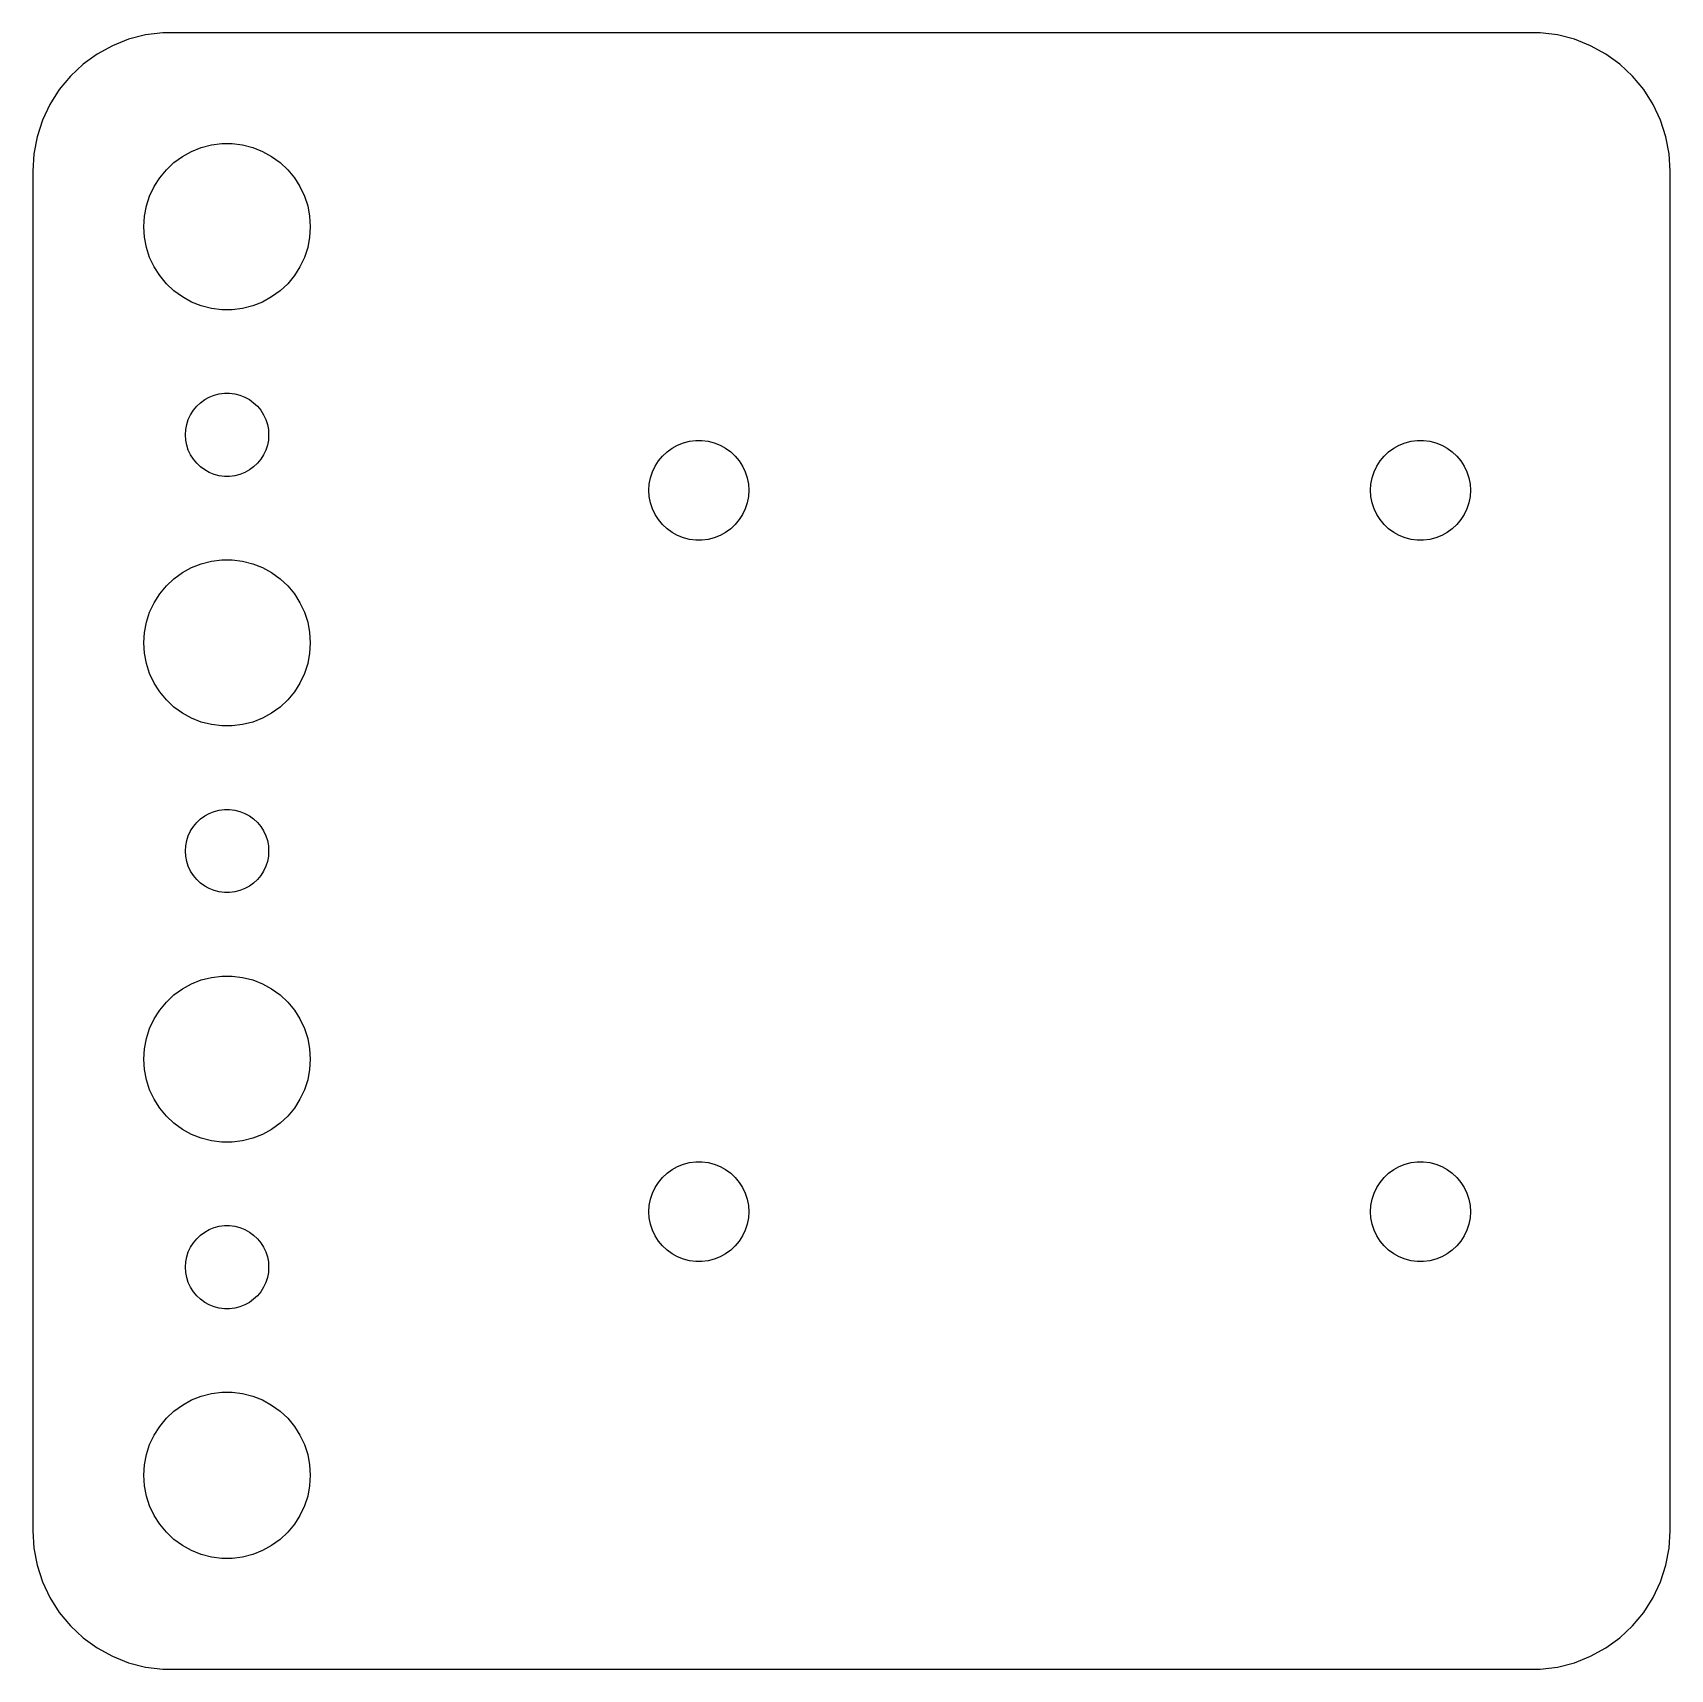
# Model space of a CAD drawing. Header units: metres. Extents: x -29.5 to 29.5, y -29.5 to 29.5.
import ezdxf

# ---------------------------------------------------------------- set-up
doc = ezdxf.new("R2010")
doc.units = ezdxf.units.M

msp = doc.modelspace()

# ---------------------------------------------------------------- linework, layer by layer
for p, q in [((-26.6289, 29.0241), (-27.1791, 28.7216)), ((-26.0451, 29.2553), (-26.6289, 29.0241)), ((-25.4369, 29.4114), (-26.0451, 29.2553)), ((-24.8139, 29.4901), (-25.4369, 29.4114)), ((24.8139, 29.4901), (-24.8139, 29.4901)), ((25.4369, 29.4114), (24.8139, 29.4901)), ((26.0451, 29.2553), (25.4369, 29.4114)), ((26.6289, 29.0241), (26.0451, 29.2553)), ((27.1791, 28.7216), (26.6289, 29.0241)), ((-27.6871, 28.3526), (-28.1448, 27.9227)), ((-27.1791, 28.7216), (-27.6871, 28.3526)), ((27.6871, 28.3526), (27.1791, 28.7216)), ((28.1448, 27.9227), (27.6871, 28.3526)), ((-28.1448, 27.9227), (-28.5451, 27.4389)), ((28.5451, 27.4389), (28.1448, 27.9227)), ((-28.5451, 27.4389), (-28.8815, 26.9088)), ((28.8815, 26.9088), (28.5451, 27.4389)), ((-28.8815, 26.9088), (-29.1489, 26.3406)), ((29.1489, 26.3406), (28.8815, 26.9088)), ((-29.1489, 26.3406), (-29.3429, 25.7434)), ((29.3429, 25.7434), (29.1489, 26.3406)), ((-29.3429, 25.7434), (-29.4606, 25.1267)), ((-23.427, 25.3532), (-23.0621, 25.4469)), ((-23.0621, 25.4469), (-22.6884, 25.4941)), ((-22.6884, 25.4941), (-22.3116, 25.4941)), ((-22.3116, 25.4941), (-21.9379, 25.4469)), ((-21.9379, 25.4469), (-21.5729, 25.3532)), ((29.4606, 25.1267), (29.3429, 25.7434)), ((-29.4606, 25.1267), (-29.5, 24.5)), ((-24.6869, 24.5536), (-24.4123, 24.8115)), ((-24.4123, 24.8115), (-24.1075, 25.033)), ((-24.1075, 25.033), (-23.7773, 25.2145)), ((-23.7773, 25.2145), (-23.427, 25.3532)), ((-21.5729, 25.3532), (-21.2227, 25.2145)), ((-21.2227, 25.2145), (-20.8925, 25.033)), ((-20.8925, 25.033), (-20.5877, 24.8115)), ((-20.5877, 24.8115), (-20.3131, 24.5536)), ((29.5, 24.5), (29.4606, 25.1267)), ((-29.5, 24.5), (-29.5, -24.5)), ((-25.1289, 23.9453), (-24.927, 24.2634)), ((-24.927, 24.2634), (-24.6869, 24.5536)), ((-20.3131, 24.5536), (-20.0729, 24.2634)), ((-20.0729, 24.2634), (-19.8711, 23.9453)), ((29.5, -24.5), (29.5, 24.5)), ((-25.4057, 23.2461), (-25.2893, 23.6044)), ((-25.2893, 23.6044), (-25.1289, 23.9453)), ((-19.8711, 23.9453), (-19.7107, 23.6044)), ((-19.7107, 23.6044), (-19.5942, 23.2461)), ((-25.4763, 22.876), (-25.4057, 23.2461)), ((-19.5942, 23.2461), (-19.5237, 22.876)), ((-25.5, 22.5), (-25.4763, 22.876)), ((-25.4763, 22.124), (-25.5, 22.5)), ((-19.5237, 22.876), (-19.5, 22.5)), ((-19.5, 22.5), (-19.5237, 22.124)), ((-25.4057, 21.7539), (-25.4763, 22.124)), ((-19.5237, 22.124), (-19.5942, 21.7539)), ((-25.2893, 21.3956), (-25.4057, 21.7539)), ((-25.1289, 21.0547), (-25.2893, 21.3956)), ((-19.7107, 21.3956), (-19.8711, 21.0547)), ((-19.5942, 21.7539), (-19.7107, 21.3956)), ((-24.927, 20.7366), (-25.1289, 21.0547)), ((-24.6869, 20.4464), (-24.927, 20.7366)), ((-20.0729, 20.7366), (-20.3131, 20.4464)), ((-19.8711, 21.0547), (-20.0729, 20.7366)), ((-24.4123, 20.1884), (-24.6869, 20.4464)), ((-24.1075, 19.967), (-24.4123, 20.1884)), ((-20.5877, 20.1884), (-20.8925, 19.967)), ((-20.3131, 20.4464), (-20.5877, 20.1884)), ((-23.7773, 19.7855), (-24.1075, 19.967)), ((-23.427, 19.6468), (-23.7773, 19.7855)), ((-23.0621, 19.5531), (-23.427, 19.6468)), ((-22.6884, 19.5059), (-23.0621, 19.5531)), ((-22.3116, 19.5059), (-22.6884, 19.5059)), ((-21.9379, 19.5531), (-22.3116, 19.5059)), ((-21.5729, 19.6468), (-21.9379, 19.5531)), ((-21.2227, 19.7855), (-21.5729, 19.6468)), ((-20.8925, 19.967), (-21.2227, 19.7855)), ((-23.7135, 15.8817), (-23.5934, 16.0268)), ((-23.5934, 16.0268), (-23.4561, 16.1558)), ((-23.4561, 16.1558), (-23.3037, 16.2665)), ((-23.3037, 16.2665), (-23.1387, 16.3572)), ((-23.1387, 16.3572), (-22.9635, 16.4266)), ((-22.9635, 16.4266), (-22.7811, 16.4734)), ((-22.7811, 16.4734), (-22.5942, 16.497)), ((-22.5942, 16.497), (-22.4058, 16.497)), ((-22.4058, 16.497), (-22.2189, 16.4734)), ((-22.2189, 16.4734), (-22.0365, 16.4266)), ((-22.0365, 16.4266), (-21.8613, 16.3572)), ((-21.8613, 16.3572), (-21.6963, 16.2665)), ((-21.6963, 16.2665), (-21.5439, 16.1558)), ((-21.5439, 16.1558), (-21.4065, 16.0268)), ((-21.4065, 16.0268), (-21.2865, 15.8817)), ((-23.9882, 15.188), (-23.9529, 15.373)), ((-23.9529, 15.373), (-23.8947, 15.5522)), ((-23.8947, 15.5522), (-23.8145, 15.7226)), ((-23.8145, 15.7226), (-23.7135, 15.8817)), ((-21.2865, 15.8817), (-21.1855, 15.7226)), ((-21.1855, 15.7226), (-21.1053, 15.5522)), ((-21.1053, 15.5522), (-21.0471, 15.373)), ((-21.0471, 15.373), (-21.0118, 15.188)), ((-24, 15), (-23.9882, 15.188)), ((-23.9882, 14.812), (-24, 15)), ((-23.9529, 14.627), (-23.9882, 14.812)), ((-21.0118, 14.812), (-21.0471, 14.627)), ((-21.0118, 15.188), (-21, 15)), ((-21, 15), (-21.0118, 14.812)), ((-6.05623, 14.7119), (-5.83728, 14.7681)), ((-5.83728, 14.7681), (-5.61302, 14.7964)), ((-5.61302, 14.7964), (-5.38696, 14.7964)), ((-5.38696, 14.7964), (-5.1627, 14.7681)), ((-5.1627, 14.7681), (-4.94376, 14.7119)), ((19.9438, 14.7119), (20.1627, 14.7681)), ((20.1627, 14.7681), (20.387, 14.7964)), ((20.387, 14.7964), (20.613, 14.7964)), ((20.613, 14.7964), (20.8373, 14.7681)), ((20.8373, 14.7681), (21.0562, 14.7119)), ((-23.8947, 14.4478), (-23.9529, 14.627)), ((-23.8145, 14.2774), (-23.8947, 14.4478)), ((-23.7135, 14.1183), (-23.8145, 14.2774)), ((-21.1855, 14.2774), (-21.2865, 14.1183)), ((-21.1053, 14.4478), (-21.1855, 14.2774)), ((-21.0471, 14.627), (-21.1053, 14.4478)), ((-6.95622, 14.058), (-6.81213, 14.2322)), ((-6.81213, 14.2322), (-6.64735, 14.3869)), ((-6.64735, 14.3869), (-6.46448, 14.5198)), ((-6.46448, 14.5198), (-6.26639, 14.6287)), ((-6.26639, 14.6287), (-6.05623, 14.7119)), ((-4.94376, 14.7119), (-4.7336, 14.6287)), ((-4.7336, 14.6287), (-4.53551, 14.5198)), ((-4.53551, 14.5198), (-4.35263, 14.3869)), ((-4.35263, 14.3869), (-4.18785, 14.2322)), ((-4.18785, 14.2322), (-4.04376, 14.058)), ((19.0438, 14.058), (19.1879, 14.2322)), ((19.1879, 14.2322), (19.3526, 14.3869)), ((19.3526, 14.3869), (19.5355, 14.5198)), ((19.5355, 14.5198), (19.7336, 14.6287)), ((19.7336, 14.6287), (19.9438, 14.7119)), ((21.0562, 14.7119), (21.2664, 14.6287)), ((21.2664, 14.6287), (21.4645, 14.5198)), ((21.4645, 14.5198), (21.6474, 14.3869)), ((21.6474, 14.3869), (21.8121, 14.2322)), ((21.8121, 14.2322), (21.9562, 14.058)), ((-23.5934, 13.9732), (-23.7135, 14.1183)), ((-23.4561, 13.8442), (-23.5934, 13.9732)), ((-23.3037, 13.7335), (-23.4561, 13.8442)), ((-23.1387, 13.6427), (-23.3037, 13.7335)), ((-22.9635, 13.5734), (-23.1387, 13.6427)), ((-22.7811, 13.5266), (-22.9635, 13.5734)), ((-22.0365, 13.5734), (-22.2189, 13.5266)), ((-21.8613, 13.6427), (-22.0365, 13.5734)), ((-21.6963, 13.7335), (-21.8613, 13.6427)), ((-21.5439, 13.8442), (-21.6963, 13.7335)), ((-21.4065, 13.9732), (-21.5439, 13.8442)), ((-21.2865, 14.1183), (-21.4065, 13.9732)), ((-7.24344, 13.4476), (-7.17358, 13.6626)), ((-7.17358, 13.6626), (-7.07735, 13.8671)), ((-7.07735, 13.8671), (-6.95622, 14.058)), ((-4.04376, 14.058), (-3.92264, 13.8671)), ((-3.92264, 13.8671), (-3.8264, 13.6626)), ((-3.8264, 13.6626), (-3.75655, 13.4476)), ((18.7565, 13.4476), (18.8264, 13.6626)), ((18.8264, 13.6626), (18.9226, 13.8671)), ((18.9226, 13.8671), (19.0438, 14.058)), ((21.9562, 14.058), (22.0773, 13.8671)), ((22.0773, 13.8671), (22.1736, 13.6626)), ((22.1736, 13.6626), (22.2434, 13.4476)), ((-22.5942, 13.5029), (-22.7811, 13.5266)), ((-22.4058, 13.5029), (-22.5942, 13.5029)), ((-22.2189, 13.5266), (-22.4058, 13.5029)), ((-7.29999, 13), (-7.2858, 13.2256)), ((-7.2858, 12.7744), (-7.29999, 13)), ((-7.2858, 13.2256), (-7.24344, 13.4476)), ((-3.75655, 13.4476), (-3.71419, 13.2256)), ((-3.71419, 13.2256), (-3.7, 13)), ((-3.7, 13), (-3.71419, 12.7744)), ((18.7, 13), (18.7142, 13.2256)), ((18.7142, 12.7744), (18.7, 13)), ((18.7142, 13.2256), (18.7565, 13.4476)), ((22.2434, 13.4476), (22.2858, 13.2256)), ((22.2858, 13.2256), (22.3, 13)), ((22.3, 13), (22.2858, 12.7744)), ((-7.24344, 12.5524), (-7.2858, 12.7744)), ((-7.17358, 12.3374), (-7.24344, 12.5524)), ((-3.75655, 12.5524), (-3.8264, 12.3374)), ((-3.71419, 12.7744), (-3.75655, 12.5524)), ((18.7565, 12.5524), (18.7142, 12.7744)), ((18.8264, 12.3374), (18.7565, 12.5524)), ((22.2434, 12.5524), (22.1736, 12.3374)), ((22.2858, 12.7744), (22.2434, 12.5524)), ((-7.07735, 12.1328), (-7.17358, 12.3374)), ((-6.95622, 11.942), (-7.07735, 12.1328)), ((-6.81213, 11.7678), (-6.95622, 11.942)), ((-4.04376, 11.942), (-4.18785, 11.7678)), ((-3.92264, 12.1328), (-4.04376, 11.942)), ((-3.8264, 12.3374), (-3.92264, 12.1328)), ((18.9226, 12.1328), (18.8264, 12.3374)), ((19.0438, 11.942), (18.9226, 12.1328)), ((19.1879, 11.7678), (19.0438, 11.942)), ((21.9562, 11.942), (21.8121, 11.7678)), ((22.0773, 12.1328), (21.9562, 11.942)), ((22.1736, 12.3374), (22.0773, 12.1328)), ((-6.64735, 11.6131), (-6.81213, 11.7678)), ((-6.46448, 11.4802), (-6.64735, 11.6131)), ((-6.26639, 11.3713), (-6.46448, 11.4802)), ((-6.05623, 11.2881), (-6.26639, 11.3713)), ((-5.83728, 11.2319), (-6.05623, 11.2881)), ((-5.61302, 11.2036), (-5.83728, 11.2319)), ((-5.1627, 11.2319), (-5.38696, 11.2036)), ((-4.94376, 11.2881), (-5.1627, 11.2319)), ((-4.7336, 11.3713), (-4.94376, 11.2881)), ((-4.53551, 11.4802), (-4.7336, 11.3713)), ((-4.35263, 11.6131), (-4.53551, 11.4802)), ((-4.18785, 11.7678), (-4.35263, 11.6131)), ((19.3526, 11.6131), (19.1879, 11.7678)), ((19.5355, 11.4802), (19.3526, 11.6131)), ((19.7336, 11.3713), (19.5355, 11.4802)), ((19.9438, 11.2881), (19.7336, 11.3713)), ((20.1627, 11.2319), (19.9438, 11.2881)), ((20.387, 11.2036), (20.1627, 11.2319)), ((20.8373, 11.2319), (20.613, 11.2036)), ((21.0562, 11.2881), (20.8373, 11.2319)), ((21.2664, 11.3713), (21.0562, 11.2881)), ((21.4645, 11.4802), (21.2664, 11.3713)), ((21.6474, 11.6131), (21.4645, 11.4802)), ((21.8121, 11.7678), (21.6474, 11.6131)), ((-5.38696, 11.2036), (-5.61302, 11.2036)), ((20.613, 11.2036), (20.387, 11.2036)), ((-24.4123, 9.81154), (-24.1075, 10.033)), ((-24.1075, 10.033), (-23.7773, 10.2145)), ((-23.7773, 10.2145), (-23.427, 10.3532)), ((-23.427, 10.3532), (-23.0621, 10.4469)), ((-23.0621, 10.4469), (-22.6884, 10.4941)), ((-22.6884, 10.4941), (-22.3116, 10.4941)), ((-22.3116, 10.4941), (-21.9379, 10.4469)), ((-21.9379, 10.4469), (-21.5729, 10.3532)), ((-21.5729, 10.3532), (-21.2227, 10.2145)), ((-21.2227, 10.2145), (-20.8925, 10.033)), ((-20.8925, 10.033), (-20.5877, 9.81154)), ((-24.927, 9.26335), (-24.6869, 9.55363)), ((-24.6869, 9.55363), (-24.4123, 9.81154)), ((-20.5877, 9.81154), (-20.3131, 9.55363)), ((-20.3131, 9.55363), (-20.0729, 9.26335)), ((-25.2893, 8.60437), (-25.1289, 8.94525)), ((-25.1289, 8.94525), (-24.927, 9.26335)), ((-20.0729, 9.26335), (-19.8711, 8.94525)), ((-19.8711, 8.94525), (-19.7107, 8.60437)), ((-25.4057, 8.24606), (-25.2893, 8.60437)), ((-19.7107, 8.60437), (-19.5942, 8.24606)), ((-25.5, 7.5), (-25.4763, 7.87599)), ((-25.4763, 7.87599), (-25.4057, 8.24606)), ((-19.5942, 8.24606), (-19.5237, 7.87599)), ((-19.5237, 7.87599), (-19.5, 7.5)), ((-25.4763, 7.12399), (-25.5, 7.5)), ((-25.4057, 6.75392), (-25.4763, 7.12399)), ((-19.5237, 7.12399), (-19.5942, 6.75392)), ((-19.5, 7.5), (-19.5237, 7.12399)), ((-25.2893, 6.39561), (-25.4057, 6.75392)), ((-19.5942, 6.75392), (-19.7107, 6.39561)), ((-25.1289, 6.05473), (-25.2893, 6.39561)), ((-24.927, 5.73663), (-25.1289, 6.05473)), ((-19.8711, 6.05473), (-20.0729, 5.73663)), ((-19.7107, 6.39561), (-19.8711, 6.05473)), ((-24.6869, 5.44635), (-24.927, 5.73663)), ((-24.4123, 5.18845), (-24.6869, 5.44635)), ((-20.3131, 5.44635), (-20.5877, 5.18845)), ((-20.0729, 5.73663), (-20.3131, 5.44635)), ((-24.1075, 4.96701), (-24.4123, 5.18845)), ((-23.7773, 4.78551), (-24.1075, 4.96701)), ((-23.427, 4.64682), (-23.7773, 4.78551)), ((-21.2227, 4.78551), (-21.5729, 4.64682)), ((-20.8925, 4.96701), (-21.2227, 4.78551)), ((-20.5877, 5.18845), (-20.8925, 4.96701)), ((-23.0621, 4.55313), (-23.427, 4.64682)), ((-22.6884, 4.50591), (-23.0621, 4.55313)), ((-22.3116, 4.50591), (-22.6884, 4.50591)), ((-21.9379, 4.55313), (-22.3116, 4.50591)), ((-21.5729, 4.64682), (-21.9379, 4.55313)), ((-23.4561, 1.15576), (-23.3037, 1.26648)), ((-23.3037, 1.26648), (-23.1387, 1.35724)), ((-23.1387, 1.35724), (-22.9635, 1.42657)), ((-22.9635, 1.42657), (-22.7811, 1.47342)), ((-22.7811, 1.47342), (-22.5942, 1.49704)), ((-22.5942, 1.49704), (-22.4058, 1.49704)), ((-22.4058, 1.49704), (-22.2189, 1.47342)), ((-22.2189, 1.47342), (-22.0365, 1.42657)), ((-22.0365, 1.42657), (-21.8613, 1.35724)), ((-21.8613, 1.35724), (-21.6963, 1.26648)), ((-21.6963, 1.26648), (-21.5439, 1.15576)), ((-23.8947, 0.55219), (-23.8145, 0.72263)), ((-23.8145, 0.72263), (-23.7135, 0.88167)), ((-23.7135, 0.88167), (-23.5934, 1.02681)), ((-23.5934, 1.02681), (-23.4561, 1.15576)), ((-21.5439, 1.15576), (-21.4065, 1.02681)), ((-21.4065, 1.02681), (-21.2865, 0.88167)), ((-21.2865, 0.88167), (-21.1855, 0.72263)), ((-21.1855, 0.72263), (-21.1053, 0.55219)), ((-24, 0), (-23.9882, 0.18799)), ((-23.9882, -0.18799), (-24, 0)), ((-23.9882, 0.18799), (-23.9529, 0.37303)), ((-23.9529, 0.37303), (-23.8947, 0.55219)), ((-21.1053, 0.55219), (-21.0471, 0.37303)), ((-21.0471, 0.37303), (-21.0118, 0.18799)), ((-21.0118, 0.18799), (-21, 0)), ((-21, 0), (-21.0118, -0.18799)), ((-23.9529, -0.37303), (-23.9882, -0.18799)), ((-23.8947, -0.55219), (-23.9529, -0.37303)), ((-23.8145, -0.72263), (-23.8947, -0.55219)), ((-21.1053, -0.55219), (-21.1855, -0.72263)), ((-21.0471, -0.37303), (-21.1053, -0.55219)), ((-21.0118, -0.18799), (-21.0471, -0.37303)), ((-23.7135, -0.88167), (-23.8145, -0.72263)), ((-23.5934, -1.02681), (-23.7135, -0.88167)), ((-23.4561, -1.15576), (-23.5934, -1.02681)), ((-23.3037, -1.26648), (-23.4561, -1.15576)), ((-21.5439, -1.15576), (-21.6963, -1.26648)), ((-21.4065, -1.02681), (-21.5439, -1.15576)), ((-21.2865, -0.88167), (-21.4065, -1.02681)), ((-21.1855, -0.72263), (-21.2865, -0.88167)), ((-23.1387, -1.35724), (-23.3037, -1.26648)), ((-22.9635, -1.42657), (-23.1387, -1.35724)), ((-22.7811, -1.47342), (-22.9635, -1.42657)), ((-22.5942, -1.49704), (-22.7811, -1.47342)), ((-22.4058, -1.49704), (-22.5942, -1.49704)), ((-22.2189, -1.47342), (-22.4058, -1.49704)), ((-22.0365, -1.42657), (-22.2189, -1.47342)), ((-21.8613, -1.35724), (-22.0365, -1.42657)), ((-21.6963, -1.26648), (-21.8613, -1.35724)), ((-23.7773, -4.78551), (-23.427, -4.64682)), ((-23.427, -4.64682), (-23.0621, -4.55313)), ((-23.0621, -4.55313), (-22.6884, -4.50591)), ((-22.6884, -4.50591), (-22.3116, -4.50591)), ((-22.3116, -4.50591), (-21.9379, -4.55313)), ((-21.9379, -4.55313), (-21.5729, -4.64682)), ((-21.5729, -4.64682), (-21.2227, -4.78551)), ((-24.6869, -5.44635), (-24.4123, -5.18845)), ((-24.4123, -5.18845), (-24.1075, -4.96701)), ((-24.1075, -4.96701), (-23.7773, -4.78551)), ((-21.2227, -4.78551), (-20.8925, -4.96701)), ((-20.8925, -4.96701), (-20.5877, -5.18845)), ((-20.5877, -5.18845), (-20.3131, -5.44635)), ((-25.1289, -6.05473), (-24.927, -5.73663)), ((-24.927, -5.73663), (-24.6869, -5.44635)), ((-20.3131, -5.44635), (-20.0729, -5.73663)), ((-20.0729, -5.73663), (-19.8711, -6.05473)), ((-25.4057, -6.75392), (-25.2893, -6.39561)), ((-25.2893, -6.39561), (-25.1289, -6.05473)), ((-19.8711, -6.05473), (-19.7107, -6.39561)), ((-19.7107, -6.39561), (-19.5942, -6.75392)), ((-25.4763, -7.12399), (-25.4057, -6.75392)), ((-19.5942, -6.75392), (-19.5237, -7.12399)), ((-25.5, -7.5), (-25.4763, -7.12399)), ((-25.4763, -7.87599), (-25.5, -7.5)), ((-19.5237, -7.12399), (-19.5, -7.5)), ((-19.5, -7.5), (-19.5237, -7.87599)), ((-25.4057, -8.24606), (-25.4763, -7.87599)), ((-25.2893, -8.60437), (-25.4057, -8.24606)), ((-19.5942, -8.24606), (-19.7107, -8.60437)), ((-19.5237, -7.87599), (-19.5942, -8.24606)), ((-25.1289, -8.94525), (-25.2893, -8.60437)), ((-19.7107, -8.60437), (-19.8711, -8.94525)), ((-24.927, -9.26335), (-25.1289, -8.94525)), ((-24.6869, -9.55363), (-24.927, -9.26335)), ((-20.0729, -9.26335), (-20.3131, -9.55363)), ((-19.8711, -8.94525), (-20.0729, -9.26335)), ((-24.4123, -9.81154), (-24.6869, -9.55363)), ((-24.1075, -10.033), (-24.4123, -9.81154)), ((-20.5877, -9.81154), (-20.8925, -10.033)), ((-20.3131, -9.55363), (-20.5877, -9.81154)), ((-23.7773, -10.2145), (-24.1075, -10.033)), ((-23.427, -10.3532), (-23.7773, -10.2145)), ((-23.0621, -10.4469), (-23.427, -10.3532)), ((-22.6884, -10.4941), (-23.0621, -10.4469)), ((-22.3116, -10.4941), (-22.6884, -10.4941)), ((-21.9379, -10.4469), (-22.3116, -10.4941)), ((-21.5729, -10.3532), (-21.9379, -10.4469)), ((-21.2227, -10.2145), (-21.5729, -10.3532)), ((-20.8925, -10.033), (-21.2227, -10.2145)), ((-5.83728, -11.2319), (-5.61302, -11.2036)), ((-5.61302, -11.2036), (-5.38696, -11.2036)), ((-5.38696, -11.2036), (-5.1627, -11.2319)), ((20.1627, -11.2319), (20.387, -11.2036)), ((20.387, -11.2036), (20.613, -11.2036)), ((20.613, -11.2036), (20.8373, -11.2319)), ((-6.95622, -11.942), (-6.81213, -11.7678)), ((-6.81213, -11.7678), (-6.64735, -11.6131)), ((-6.64735, -11.6131), (-6.46448, -11.4802)), ((-6.46448, -11.4802), (-6.26639, -11.3713)), ((-6.26639, -11.3713), (-6.05623, -11.2881)), ((-6.05623, -11.2881), (-5.83728, -11.2319)), ((-5.1627, -11.2319), (-4.94376, -11.2881)), ((-4.94376, -11.2881), (-4.7336, -11.3713)), ((-4.7336, -11.3713), (-4.53551, -11.4802)), ((-4.53551, -11.4802), (-4.35263, -11.6131)), ((-4.35263, -11.6131), (-4.18785, -11.7678)), ((-4.18785, -11.7678), (-4.04376, -11.942)), ((19.0438, -11.942), (19.1879, -11.7678)), ((19.1879, -11.7678), (19.3526, -11.6131)), ((19.3526, -11.6131), (19.5355, -11.4802)), ((19.5355, -11.4802), (19.7336, -11.3713)), ((19.7336, -11.3713), (19.9438, -11.2881)), ((19.9438, -11.2881), (20.1627, -11.2319)), ((20.8373, -11.2319), (21.0562, -11.2881)), ((21.0562, -11.2881), (21.2664, -11.3713)), ((21.2664, -11.3713), (21.4645, -11.4802)), ((21.4645, -11.4802), (21.6474, -11.6131)), ((21.6474, -11.6131), (21.8121, -11.7678)), ((21.8121, -11.7678), (21.9562, -11.942)), ((-7.24344, -12.5524), (-7.17358, -12.3374)), ((-7.17358, -12.3374), (-7.07735, -12.1328)), ((-7.07735, -12.1328), (-6.95622, -11.942)), ((-4.04376, -11.942), (-3.92264, -12.1328)), ((-3.92264, -12.1328), (-3.8264, -12.3374)), ((-3.8264, -12.3374), (-3.75655, -12.5524)), ((18.7565, -12.5524), (18.8264, -12.3374)), ((18.8264, -12.3374), (18.9226, -12.1328)), ((18.9226, -12.1328), (19.0438, -11.942)), ((21.9562, -11.942), (22.0773, -12.1328)), ((22.0773, -12.1328), (22.1736, -12.3374)), ((22.1736, -12.3374), (22.2434, -12.5524)), ((-7.29999, -13), (-7.2858, -12.7744)), ((-7.2858, -12.7744), (-7.24344, -12.5524)), ((-3.75655, -12.5524), (-3.71419, -12.7744)), ((-3.71419, -12.7744), (-3.7, -13)), ((18.7, -13), (18.7142, -12.7744)), ((18.7142, -12.7744), (18.7565, -12.5524)), ((22.2434, -12.5524), (22.2858, -12.7744)), ((22.2858, -12.7744), (22.3, -13)), ((-22.9635, -13.5734), (-22.7811, -13.5266)), ((-22.7811, -13.5266), (-22.5942, -13.5029)), ((-22.5942, -13.5029), (-22.4058, -13.5029)), ((-22.4058, -13.5029), (-22.2189, -13.5266)), ((-22.2189, -13.5266), (-22.0365, -13.5734)), ((-7.2858, -13.2256), (-7.29999, -13)), ((-7.24344, -13.4476), (-7.2858, -13.2256)), ((-7.17358, -13.6626), (-7.24344, -13.4476)), ((-3.75655, -13.4476), (-3.8264, -13.6626)), ((-3.71419, -13.2256), (-3.75655, -13.4476)), ((-3.7, -13), (-3.71419, -13.2256)), ((18.7142, -13.2256), (18.7, -13)), ((18.7565, -13.4476), (18.7142, -13.2256)), ((18.8264, -13.6626), (18.7565, -13.4476)), ((22.2434, -13.4476), (22.1736, -13.6626)), ((22.2858, -13.2256), (22.2434, -13.4476)), ((22.3, -13), (22.2858, -13.2256)), ((-23.8145, -14.2774), (-23.7135, -14.1183)), ((-23.7135, -14.1183), (-23.5934, -13.9732)), ((-23.5934, -13.9732), (-23.4561, -13.8442)), ((-23.4561, -13.8442), (-23.3037, -13.7335)), ((-23.3037, -13.7335), (-23.1387, -13.6427)), ((-23.1387, -13.6427), (-22.9635, -13.5734)), ((-22.0365, -13.5734), (-21.8613, -13.6427)), ((-21.8613, -13.6427), (-21.6963, -13.7335)), ((-21.6963, -13.7335), (-21.5439, -13.8442)), ((-21.5439, -13.8442), (-21.4065, -13.9732)), ((-21.4065, -13.9732), (-21.2865, -14.1183)), ((-21.2865, -14.1183), (-21.1855, -14.2774)), ((-7.07735, -13.8671), (-7.17358, -13.6626)), ((-6.95622, -14.058), (-7.07735, -13.8671)), ((-6.81213, -14.2322), (-6.95622, -14.058)), ((-4.04376, -14.058), (-4.18785, -14.2322)), ((-3.92264, -13.8671), (-4.04376, -14.058)), ((-3.8264, -13.6626), (-3.92264, -13.8671)), ((18.9226, -13.8671), (18.8264, -13.6626)), ((19.0438, -14.058), (18.9226, -13.8671)), ((19.1879, -14.2322), (19.0438, -14.058)), ((21.9562, -14.058), (21.8121, -14.2322)), ((22.0773, -13.8671), (21.9562, -14.058)), ((22.1736, -13.6626), (22.0773, -13.8671)), ((-23.9882, -14.812), (-23.9529, -14.627)), ((-23.9529, -14.627), (-23.8947, -14.4478)), ((-23.8947, -14.4478), (-23.8145, -14.2774)), ((-21.1855, -14.2774), (-21.1053, -14.4478)), ((-21.1053, -14.4478), (-21.0471, -14.627)), ((-21.0471, -14.627), (-21.0118, -14.812)), ((-6.64735, -14.3869), (-6.81213, -14.2322)), ((-6.46448, -14.5198), (-6.64735, -14.3869)), ((-6.26639, -14.6287), (-6.46448, -14.5198)), ((-6.05623, -14.7119), (-6.26639, -14.6287)), ((-5.83728, -14.7681), (-6.05623, -14.7119)), ((-4.94376, -14.7119), (-5.1627, -14.7681)), ((-4.7336, -14.6287), (-4.94376, -14.7119)), ((-4.53551, -14.5198), (-4.7336, -14.6287)), ((-4.35263, -14.3869), (-4.53551, -14.5198)), ((-4.18785, -14.2322), (-4.35263, -14.3869)), ((19.3526, -14.3869), (19.1879, -14.2322)), ((19.5355, -14.5198), (19.3526, -14.3869)), ((19.7336, -14.6287), (19.5355, -14.5198)), ((19.9438, -14.7119), (19.7336, -14.6287)), ((20.1627, -14.7681), (19.9438, -14.7119)), ((21.0562, -14.7119), (20.8373, -14.7681)), ((21.2664, -14.6287), (21.0562, -14.7119)), ((21.4645, -14.5198), (21.2664, -14.6287)), ((21.6474, -14.3869), (21.4645, -14.5198)), ((21.8121, -14.2322), (21.6474, -14.3869)), ((-24, -15), (-23.9882, -14.812)), ((-23.9882, -15.188), (-24, -15)), ((-23.9529, -15.373), (-23.9882, -15.188)), ((-21.0118, -15.188), (-21.0471, -15.373)), ((-21.0118, -14.812), (-21, -15)), ((-21, -15), (-21.0118, -15.188)), ((-5.61302, -14.7964), (-5.83728, -14.7681)), ((-5.38696, -14.7964), (-5.61302, -14.7964)), ((-5.1627, -14.7681), (-5.38696, -14.7964)), ((20.387, -14.7964), (20.1627, -14.7681)), ((20.613, -14.7964), (20.387, -14.7964)), ((20.8373, -14.7681), (20.613, -14.7964)), ((-23.8947, -15.5522), (-23.9529, -15.373)), ((-23.8145, -15.7226), (-23.8947, -15.5522)), ((-23.7135, -15.8817), (-23.8145, -15.7226)), ((-23.5934, -16.0268), (-23.7135, -15.8817)), ((-21.2865, -15.8817), (-21.4065, -16.0268)), ((-21.1855, -15.7226), (-21.2865, -15.8817)), ((-21.1053, -15.5522), (-21.1855, -15.7226)), ((-21.0471, -15.373), (-21.1053, -15.5522)), ((-23.4561, -16.1558), (-23.5934, -16.0268)), ((-23.3037, -16.2665), (-23.4561, -16.1558)), ((-23.1387, -16.3572), (-23.3037, -16.2665)), ((-22.9635, -16.4266), (-23.1387, -16.3572)), ((-22.7811, -16.4734), (-22.9635, -16.4266)), ((-22.5942, -16.497), (-22.7811, -16.4734)), ((-22.4058, -16.497), (-22.5942, -16.497)), ((-22.2189, -16.4734), (-22.4058, -16.497)), ((-22.0365, -16.4266), (-22.2189, -16.4734)), ((-21.8613, -16.3572), (-22.0365, -16.4266)), ((-21.6963, -16.2665), (-21.8613, -16.3572)), ((-21.5439, -16.1558), (-21.6963, -16.2665)), ((-21.4065, -16.0268), (-21.5439, -16.1558)), ((-24.4123, -20.1884), (-24.1075, -19.967)), ((-24.1075, -19.967), (-23.7773, -19.7855)), ((-23.7773, -19.7855), (-23.427, -19.6468)), ((-23.427, -19.6468), (-23.0621, -19.5531)), ((-23.0621, -19.5531), (-22.6884, -19.5059)), ((-22.6884, -19.5059), (-22.3116, -19.5059)), ((-22.3116, -19.5059), (-21.9379, -19.5531)), ((-21.9379, -19.5531), (-21.5729, -19.6468)), ((-21.5729, -19.6468), (-21.2227, -19.7855)), ((-21.2227, -19.7855), (-20.8925, -19.967)), ((-20.8925, -19.967), (-20.5877, -20.1884)), ((-24.927, -20.7366), (-24.6869, -20.4464)), ((-24.6869, -20.4464), (-24.4123, -20.1884)), ((-20.5877, -20.1884), (-20.3131, -20.4464)), ((-20.3131, -20.4464), (-20.0729, -20.7366)), ((-25.2893, -21.3956), (-25.1289, -21.0547)), ((-25.1289, -21.0547), (-24.927, -20.7366)), ((-20.0729, -20.7366), (-19.8711, -21.0547)), ((-19.8711, -21.0547), (-19.7107, -21.3956)), ((-25.4763, -22.124), (-25.4057, -21.7539)), ((-25.4057, -21.7539), (-25.2893, -21.3956)), ((-19.7107, -21.3956), (-19.5942, -21.7539)), ((-19.5942, -21.7539), (-19.5237, -22.124)), ((-25.5, -22.5), (-25.4763, -22.124)), ((-19.5237, -22.124), (-19.5, -22.5)), ((-25.4763, -22.876), (-25.5, -22.5)), ((-25.4057, -23.2461), (-25.4763, -22.876)), ((-19.5237, -22.876), (-19.5942, -23.2461)), ((-19.5, -22.5), (-19.5237, -22.876)), ((-25.2893, -23.6044), (-25.4057, -23.2461)), ((-19.5942, -23.2461), (-19.7107, -23.6044)), ((-25.1289, -23.9453), (-25.2893, -23.6044)), ((-24.927, -24.2634), (-25.1289, -23.9453)), ((-19.8711, -23.9453), (-20.0729, -24.2634)), ((-19.7107, -23.6044), (-19.8711, -23.9453)), ((-29.5, -24.5), (-29.4606, -25.1267)), ((-24.6869, -24.5536), (-24.927, -24.2634)), ((-24.4123, -24.8115), (-24.6869, -24.5536)), ((-20.3131, -24.5536), (-20.5877, -24.8115)), ((-20.0729, -24.2634), (-20.3131, -24.5536)), ((29.4606, -25.1267), (29.5, -24.5)), ((-29.4606, -25.1267), (-29.3429, -25.7434)), ((-24.1075, -25.033), (-24.4123, -24.8115)), ((-23.7773, -25.2145), (-24.1075, -25.033)), ((-23.427, -25.3532), (-23.7773, -25.2145)), ((-23.0621, -25.4469), (-23.427, -25.3532)), ((-21.5729, -25.3532), (-21.9379, -25.4469)), ((-21.2227, -25.2145), (-21.5729, -25.3532)), ((-20.8925, -25.033), (-21.2227, -25.2145)), ((-20.5877, -24.8115), (-20.8925, -25.033)), ((29.3429, -25.7434), (29.4606, -25.1267)), ((-29.3429, -25.7434), (-29.1489, -26.3406)), ((-22.6884, -25.4941), (-23.0621, -25.4469)), ((-22.3116, -25.4941), (-22.6884, -25.4941)), ((-21.9379, -25.4469), (-22.3116, -25.4941)), ((29.1489, -26.3406), (29.3429, -25.7434)), ((-29.1489, -26.3406), (-28.8815, -26.9088)), ((28.8815, -26.9088), (29.1489, -26.3406)), ((-28.8815, -26.9088), (-28.5451, -27.4389)), ((28.5451, -27.4389), (28.8815, -26.9088)), ((-28.5451, -27.4389), (-28.1448, -27.9227)), ((28.1448, -27.9227), (28.5451, -27.4389)), ((-28.1448, -27.9227), (-27.6871, -28.3526)), ((27.6871, -28.3526), (28.1448, -27.9227)), ((-27.6871, -28.3526), (-27.1791, -28.7216)), ((-27.1791, -28.7216), (-26.6289, -29.0241)), ((26.6289, -29.0241), (27.1791, -28.7216)), ((27.1791, -28.7216), (27.6871, -28.3526)), ((-26.6289, -29.0241), (-26.0451, -29.2553)), ((-26.0451, -29.2553), (-25.4369, -29.4114)), ((-25.4369, -29.4114), (-24.8139, -29.4901)), ((-24.8139, -29.4901), (24.8139, -29.4901)), ((24.8139, -29.4901), (25.4369, -29.4114)), ((25.4369, -29.4114), (26.0451, -29.2553)), ((26.0451, -29.2553), (26.6289, -29.0241))]:
    msp.add_line(p, q)

doc.saveas('drawing.dxf')
